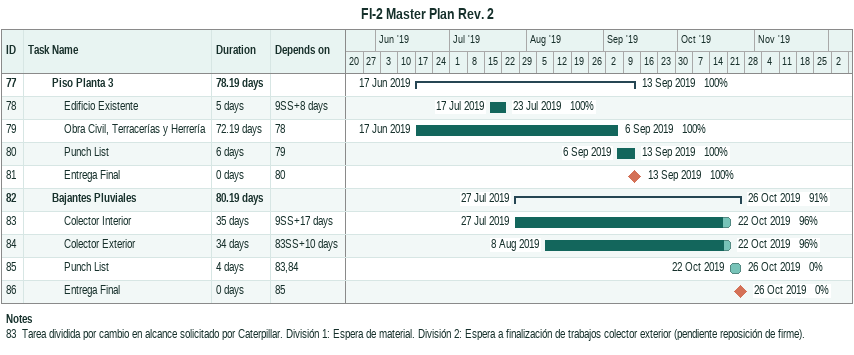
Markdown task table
FI-2 Master Plan Rev. 2

| ID | Level | Task | Duration | Start | Finish | Predecessors | % complete |
|---|---|---|---|---|---|---|---|
| 77 | 3 | **Piso Planta 3** | 78.19d | 2019-06-17 | 2019-09-13 |  | 100 |
| 78 | 4 | Edificio Existente | 5d | 2019-07-17 | 2019-07-23 | 9SS+8d | 100 |
| 79 | 4 | Obra Civil, Terracerías y Herrería | 72.19d | 2019-06-17 | 2019-09-06 | 78 | 100 |
| 80 | 4 | Punch List | 6d | 2019-09-06 | 2019-09-13 | 79 | 100 |
| 81 | 4 | Entrega Final | 0d | 2019-09-13 | 2019-09-13 | 80 | 100 |
| 82 | 3 | **Bajantes Pluviales** | 80.19d | 2019-07-27 | 2019-10-26 |  | 91 |
| 83 | 4 | Colector Interior | 35d | 2019-07-27 | 2019-10-22 | 9SS+17d | 96 |
| 84 | 4 | Colector Exterior | 34d | 2019-08-08 | 2019-10-22 | 83SS+10d | 96 |
| 85 | 4 | Punch List | 4d | 2019-10-22 | 2019-10-26 | 83, 84 | 0 |
| 86 | 4 | Entrega Final | 0d | 2019-10-26 | 2019-10-26 | 85 | 0 |

Notes
- 83: Tarea dividida por cambio en alcance solicitado por Caterpillar. División 1: Espera de material. División 2: Espera a finalización de trabajos colector exterior (pendiente reposición de firme).
